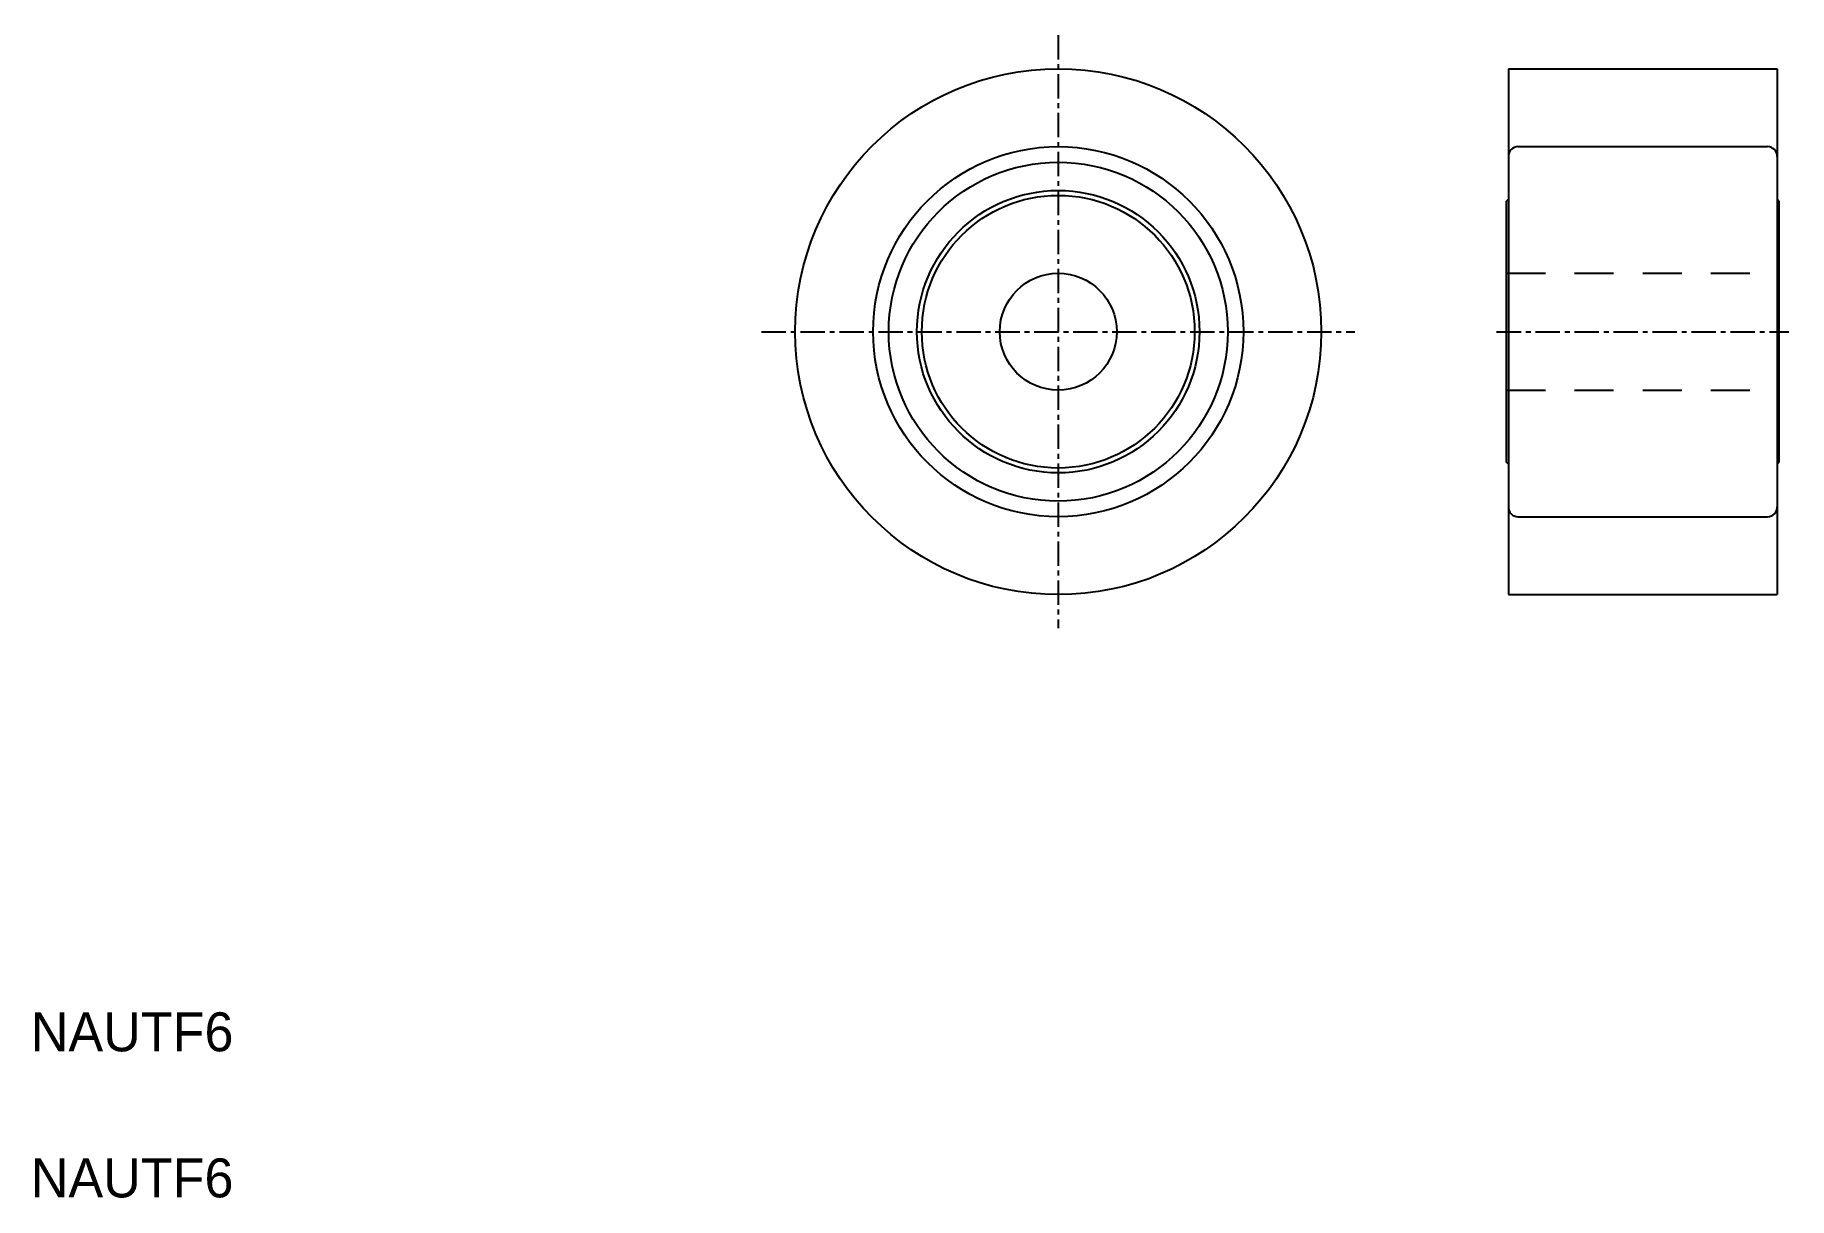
# Model space of a CAD drawing. Extents: x 109.1 to 199.1, y 91.6 to 151.4.
import ezdxf

# ---------------------------------------------------------------- set-up
doc = ezdxf.new("R2010")
doc.units = 0
doc.linetypes.add('CENTER', pattern=[2, 1.25, -0.25, 0.25, -0.25])
doc.linetypes.add('DASHED', pattern=[3.5, 2, -1.5])
doc.layers.get('0').update_dxf_attribs({"linetype": 'CONTINUOUS'})
doc.layers.add('CENTER', color=1, linetype='CENTER')

msp = doc.modelspace()

# ---------------------------------------------------------------- linework, layer by layer
at = {"color": 7, "linetype": 'CONTINUOUS'}
for p, q in [((184.71, 149.623), (184.71, 122.623)), ((184.71, 149.623), (198.51, 149.623)), ((198.51, 149.623), (198.51, 122.623)), ((185.204, 145.623), (198.017, 145.623)), ((184.61, 142.823), (184.71, 142.923)), ((184.61, 129.423), (184.61, 142.823)), ((198.61, 142.823), (198.51, 142.923)), ((198.61, 129.423), (198.61, 142.823)), ((184.71, 140.603), (184.71, 140.603)), ((198.51, 140.603), (198.51, 140.603)), ((184.71, 136.123), (184.71, 136.123)), ((198.51, 136.123), (198.51, 136.123)), ((184.71, 129.323), (184.61, 129.423)), ((198.51, 129.323), (198.61, 129.423)), ((185.204, 126.623), (198.017, 126.623)), ((184.71, 122.623), (198.51, 122.623))]:
    msp.add_line(p, q, dxfattribs=at)
at = {"color": 3, "linetype": 'DASHED'}
for p, q in [((184.61, 139.123), (198.61, 139.123)), ((184.61, 133.123), (198.61, 133.123))]:
    msp.add_line(p, q, dxfattribs=at)
at = {"color": 7, "linetype": 'CONTINUOUS'}
for radius in [13.5, 9.5, 8.7, 7.25, 7, 3]:
    msp.add_circle((161.61, 136.123), radius, dxfattribs=at)
for centre, start, end in [((185.21, 145.123), 90.73414, 180), ((198.01, 145.123), 0, 89.26586), ((185.21, 127.123), 180, 269.26586), ((198.01, 127.123), 270.73414, 0)]:
    msp.add_arc(centre, 0.5, start, end, dxfattribs=at)
at = {"layer": 'CENTER', "color": 1, "linetype": 'CENTER'}
for p, q in [((161.61, 151.353), (161.61, 120.894)), ((146.381, 136.123), (176.84, 136.123)), ((184.11, 136.123), (199.11, 136.123))]:
    msp.add_line(p, q, dxfattribs=at)

# ---------------------------------------------------------------- texts
at = {"color": 7, "linetype": 'CONTINUOUS'}
for p in [(108.879, 99.175), (108.879, 91.675)]:
    msp.add_text('NAUTF6', height=2, dxfattribs=at).set_placement(p)

doc.saveas('drawing.dxf')
